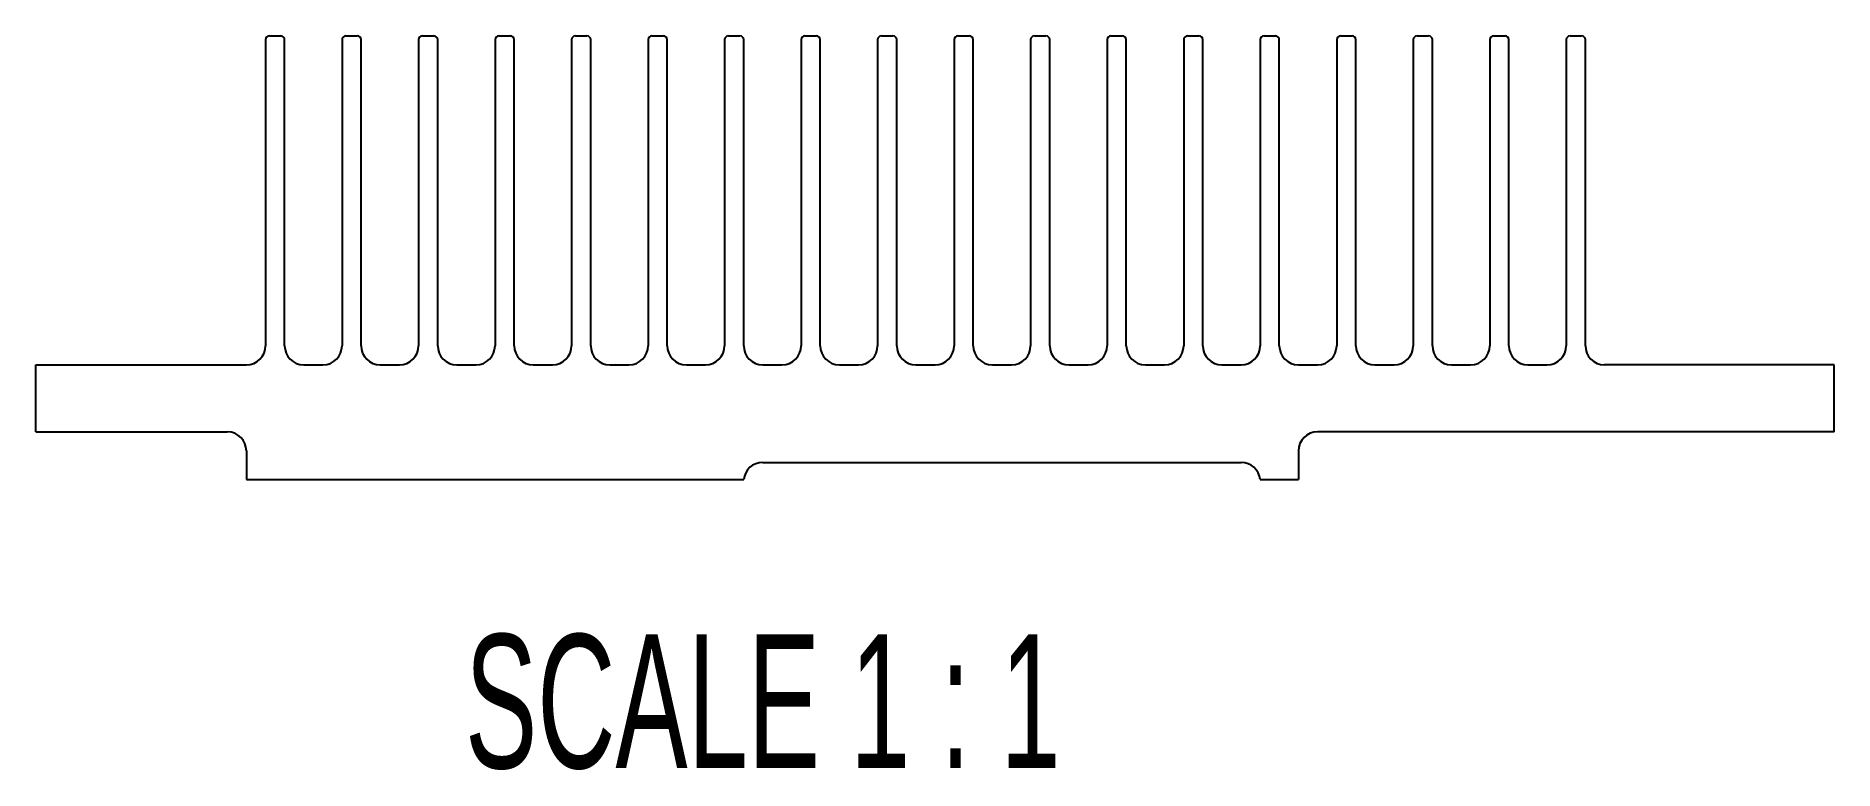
# Model space of a CAD drawing. Extents: x 168.8 to 215.8, y 157.4 to 176.6.
import ezdxf
from ezdxf.enums import TextEntityAlignment as Align

# ---------------------------------------------------------------- set-up
doc = ezdxf.new("R2010")
doc.units = 0
doc.layers.get('0').update_dxf_attribs({"linetype": 'CONTINUOUS'})

msp = doc.modelspace()

# ---------------------------------------------------------------- linework, layer by layer
at = {"color": 7, "linetype": 'CONTINUOUS'}
for p, q in [((174.826, 176.499), (174.826, 168.499)), ((174.926, 176.599), (175.226, 176.599)), ((175.326, 168.499), (175.326, 176.499)), ((176.826, 176.499), (176.826, 168.499)), ((176.926, 176.599), (177.226, 176.599)), ((177.326, 168.499), (177.326, 176.499)), ((178.826, 176.499), (178.826, 168.499)), ((178.926, 176.599), (179.226, 176.599)), ((179.326, 168.499), (179.326, 176.499)), ((180.826, 176.499), (180.826, 168.499)), ((180.926, 176.599), (181.226, 176.599)), ((181.326, 168.499), (181.326, 176.499)), ((182.826, 176.499), (182.826, 168.499)), ((182.926, 176.599), (183.226, 176.599)), ((183.326, 168.499), (183.326, 176.499)), ((184.826, 176.499), (184.826, 168.499)), ((184.926, 176.599), (185.226, 176.599)), ((185.326, 168.499), (185.326, 176.499)), ((186.826, 176.499), (186.826, 168.499)), ((186.926, 176.599), (187.226, 176.599)), ((187.326, 168.499), (187.326, 176.499)), ((188.826, 176.499), (188.826, 168.499)), ((188.926, 176.599), (189.226, 176.599)), ((189.326, 168.499), (189.326, 176.499)), ((190.826, 176.499), (190.826, 168.499)), ((190.926, 176.599), (191.226, 176.599)), ((191.326, 168.499), (191.326, 176.499)), ((192.826, 176.499), (192.826, 168.499)), ((192.926, 176.599), (193.226, 176.599)), ((193.326, 168.499), (193.326, 176.499)), ((194.826, 176.499), (194.826, 168.499)), ((194.926, 176.599), (195.226, 176.599)), ((195.326, 168.499), (195.326, 176.499)), ((196.826, 176.499), (196.826, 168.499)), ((196.926, 176.599), (197.226, 176.599)), ((197.326, 168.499), (197.326, 176.499)), ((198.826, 176.499), (198.826, 168.499)), ((198.926, 176.599), (199.226, 176.599)), ((199.326, 168.499), (199.326, 176.499)), ((200.826, 176.499), (200.826, 168.499)), ((200.926, 176.599), (201.226, 176.599)), ((201.326, 168.499), (201.326, 176.499)), ((202.826, 176.499), (202.826, 168.499)), ((202.926, 176.599), (203.226, 176.599)), ((203.326, 168.499), (203.326, 176.499)), ((204.826, 176.499), (204.826, 168.499)), ((204.926, 176.599), (205.226, 176.599)), ((205.326, 168.499), (205.326, 176.499)), ((206.826, 176.499), (206.826, 168.499)), ((206.926, 176.599), (207.226, 176.599)), ((207.326, 168.499), (207.326, 176.499)), ((208.826, 176.499), (208.826, 168.499)), ((208.926, 176.599), (209.226, 176.599)), ((209.326, 168.499), (209.326, 176.499)), ((168.826, 166.249), (168.826, 167.999)), ((168.826, 167.999), (174.326, 167.999)), ((175.826, 167.999), (176.326, 167.999)), ((177.826, 167.999), (178.326, 167.999)), ((179.826, 167.999), (180.326, 167.999)), ((181.826, 167.999), (182.326, 167.999)), ((183.826, 167.999), (184.326, 167.999)), ((185.826, 167.999), (186.326, 167.999)), ((187.826, 167.999), (188.326, 167.999)), ((189.826, 167.999), (190.326, 167.999)), ((191.826, 167.999), (192.326, 167.999)), ((193.826, 167.999), (194.326, 167.999)), ((195.826, 167.999), (196.326, 167.999)), ((197.826, 167.999), (198.326, 167.999)), ((199.826, 167.999), (200.326, 167.999)), ((201.826, 167.999), (202.326, 167.999)), ((203.826, 167.999), (204.326, 167.999)), ((205.826, 167.999), (206.326, 167.999)), ((207.826, 167.999), (208.326, 167.999)), ((215.826, 167.999), (209.826, 167.999)), ((215.826, 166.249), (215.826, 167.999)), ((168.826, 166.249), (173.826, 166.249)), ((215.826, 166.249), (202.326, 166.249)), ((174.326, 165.749), (174.326, 164.999)), ((187.823, 165.449), (200.328, 165.449)), ((201.826, 165.749), (201.826, 164.999)), ((174.326, 164.999), (187.326, 164.999)), ((200.826, 164.999), (201.826, 164.999))]:
    msp.add_line(p, q, dxfattribs=at)
for centre, radius, start, end in [((174.926, 176.499), 0.1, 90, 180), ((175.226, 176.499), 0.1, 0, 90), ((176.926, 176.499), 0.1, 90, 180), ((177.226, 176.499), 0.1, 0, 90), ((178.926, 176.499), 0.1, 90, 180), ((179.226, 176.499), 0.1, 0, 90), ((180.926, 176.499), 0.1, 90, 180), ((181.226, 176.499), 0.1, 0, 90), ((182.926, 176.499), 0.1, 90, 180), ((183.226, 176.499), 0.1, 0, 90), ((184.926, 176.499), 0.1, 90, 180), ((185.226, 176.499), 0.1, 0, 90), ((186.926, 176.499), 0.1, 90, 180), ((187.226, 176.499), 0.1, 0, 90), ((188.926, 176.499), 0.1, 90, 180), ((189.226, 176.499), 0.1, 0, 90), ((190.926, 176.499), 0.1, 90, 180), ((191.226, 176.499), 0.1, 0, 90), ((192.926, 176.499), 0.1, 90, 180), ((193.226, 176.499), 0.1, 0, 90), ((194.926, 176.499), 0.1, 90, 180), ((195.226, 176.499), 0.1, 0, 90), ((196.926, 176.499), 0.1, 90, 180), ((197.226, 176.499), 0.1, 0, 90), ((198.926, 176.499), 0.1, 90, 180), ((199.226, 176.499), 0.1, 0, 90), ((200.926, 176.499), 0.1, 90, 180), ((201.226, 176.499), 0.1, 0, 90), ((202.926, 176.499), 0.1, 90, 180), ((203.226, 176.499), 0.1, 0, 90), ((204.926, 176.499), 0.1, 90, 180), ((205.226, 176.499), 0.1, 0, 90), ((206.926, 176.499), 0.1, 90, 180), ((207.226, 176.499), 0.1, 0, 90), ((208.926, 176.499), 0.1, 90, 180), ((209.226, 176.499), 0.1, 0, 90), ((174.326, 168.499), 0.5, 270, 0), ((175.826, 168.499), 0.5, 180, 270), ((176.326, 168.499), 0.5, 270, 0), ((177.826, 168.499), 0.5, 180, 270), ((178.326, 168.499), 0.5, 270, 0), ((179.826, 168.499), 0.5, 180, 270), ((180.326, 168.499), 0.5, 270, 0), ((181.826, 168.499), 0.5, 180, 270), ((182.326, 168.499), 0.5, 270, 0), ((183.826, 168.499), 0.5, 180, 270), ((184.326, 168.499), 0.5, 270, 0), ((185.826, 168.499), 0.5, 180, 270), ((186.326, 168.499), 0.5, 270, 0), ((187.826, 168.499), 0.5, 180, 270), ((188.326, 168.499), 0.5, 270, 0), ((189.826, 168.499), 0.5, 180, 270), ((190.326, 168.499), 0.5, 270, 0), ((191.826, 168.499), 0.5, 180, 270), ((192.326, 168.499), 0.5, 270, 0), ((193.826, 168.499), 0.5, 180, 270), ((194.326, 168.499), 0.5, 270, 0), ((195.826, 168.499), 0.5, 180, 270), ((196.326, 168.499), 0.5, 270, 0), ((197.826, 168.499), 0.5, 180, 270), ((198.326, 168.499), 0.5, 270, 0), ((199.826, 168.499), 0.5, 180, 270), ((200.326, 168.499), 0.5, 270, 0), ((201.826, 168.499), 0.5, 180, 270), ((202.326, 168.499), 0.5, 270, 0), ((203.826, 168.499), 0.5, 180, 270), ((204.326, 168.499), 0.5, 270, 0), ((205.826, 168.499), 0.5, 180, 270), ((206.326, 168.499), 0.5, 270, 0), ((207.826, 168.499), 0.5, 180, 270), ((208.326, 168.499), 0.5, 270, 0), ((209.826, 168.499), 0.5, 180, 270), ((173.826, 165.749), 0.5, 0, 90), ((202.326, 165.749), 0.5, 90, 180), ((187.823, 164.949), 0.5, 90, 174.2608), ((200.328, 164.949), 0.5, 5.7392, 90)]:
    msp.add_arc(centre, radius, start, end, dxfattribs=at)

# ---------------------------------------------------------------- texts
at = {"color": 7, "linetype": 'CONTINUOUS', "width": 0.604545}
msp.add_text('SCALE 1 : 1', height=3.5, dxfattribs=at).set_placement((180.042, 156.404), align=Align.BOTTOM_LEFT)

doc.saveas('drawing.dxf')
